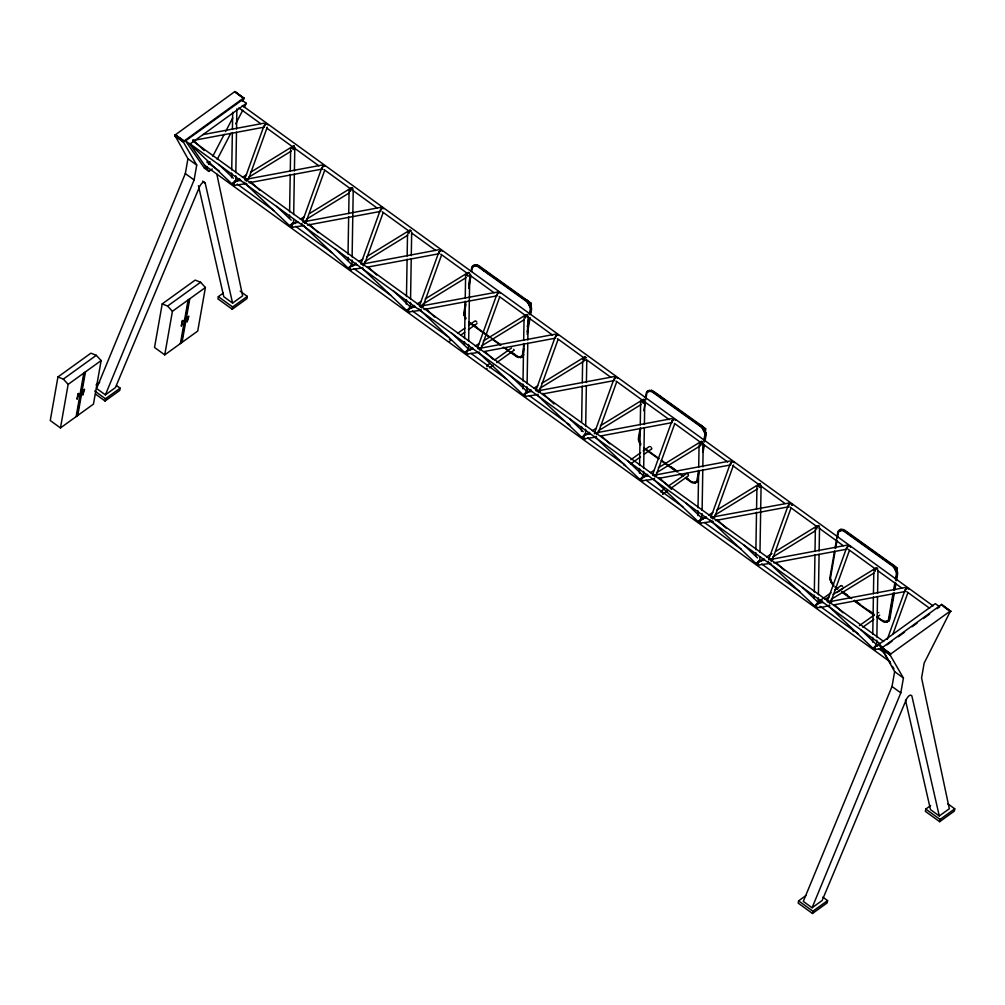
<?xml version="1.0" encoding="UTF-8"?>
<svg xmlns="http://www.w3.org/2000/svg" width="1005" height="1005" viewBox="0 0 1005 1005"><rect width="100%" height="100%" fill="white"/><g stroke="black" fill="none" stroke-linecap="round" stroke-linejoin="round"><path stroke-width="1.5" d="M231.602 177.747L231.678 173.074M231.728 169.958L232.356 132.572M232.406 129.457L232.683 112.321M235.66 182.031L235.76 175.8M235.823 172.684L236.489 132.183M236.539 129.067L236.879 108.816M289.49 218.098L289.541 214.982M289.591 211.867L290.219 174.493M290.269 171.378L290.633 149.569M293.523 223.939L293.598 219.266M293.686 214.593L294.352 174.104M294.402 170.988L294.792 147.622M347.931 260.433L347.981 257.318M348.032 254.202L348.66 216.816M348.71 213.701L349.099 190.347L352.943 188.4M351.964 266.275L352.064 260.044M352.114 256.928L353.232 189.945M406.347 304.327L406.422 299.653M406.472 296.538L407.1 259.152M407.151 256.036L407.515 234.228M410.404 308.61L410.505 302.379M410.555 299.264L411.233 258.762M411.284 255.647L411.673 232.281M464.461 344.853L464.524 341.738M464.574 338.622L465.189 301.236M465.24 298.121L465.629 274.754L469.486 272.82M468.506 350.695L468.606 344.464M468.657 341.348L469.775 274.365M522.876 388.747L522.952 384.073M523.015 380.958L523.63 343.572M523.68 340.456L524.045 318.648M526.947 393.03L527.047 386.799M527.097 383.684L527.776 343.182M527.826 340.067L528.215 316.701M581.468 431.183L581.556 426.509M581.631 421.836L582.222 386.02M582.272 382.905L582.636 361.097M585.563 433.909L585.639 429.236M585.689 426.12L586.367 385.631M586.418 382.516L586.782 360.707M639.456 473.192L639.532 468.518M639.582 465.403L640.21 428.017M640.26 424.901L640.65 401.535L644.72 399.55M643.514 477.476L643.627 471.245M643.677 468.129L644.343 427.627M644.393 424.512L644.783 401.146M697.897 515.527L697.973 510.854M698.023 507.739L698.651 470.353M698.701 467.237L699.065 445.429M701.955 519.799L702.055 513.568M702.118 510.452L702.784 469.963M702.834 466.848L703.224 443.481M755.785 555.878L755.835 552.763M755.886 549.647L756.514 512.261M756.564 509.146L756.953 485.779L760.458 483.945M759.818 561.72L759.893 557.046M759.981 552.373L761.087 485.39M814.226 598.214L814.276 595.098M814.326 591.983L814.955 554.597M815.005 551.481L815.394 528.115L819.464 526.143M818.258 604.055L818.359 597.824M818.422 594.709L819.088 554.207M819.138 551.092L819.527 527.726M872.642 642.107L872.717 637.434M872.767 634.318L873.395 596.932M873.446 593.817L873.81 572.008M876.699 646.378L876.8 640.147M876.863 637.044L877.528 596.543M877.579 593.427L877.968 570.061M792.015 505.214L791.965 504.397M265.508 123.226L264.315 126.831M305.646 221.728L305.897 221M381.812 207.47L380.669 210.736M440.253 249.805L439.198 252.619M498.342 291.89L422.163 305.834L420.969 307.178M556.783 334.225L555.74 337.039M597.209 432.916L597.447 432.188M655.75 474.548L655.499 476.043M673.363 418.67L672.307 421.484M789.666 502.915L788.523 506.181M829.188 605.45L829.891 605.412M829.916 601.631L830.62 601.053L830.243 602.636M848.107 545.25L847.052 548.064M187.935 158.727L185.322 173.589L96.593 388.495L105.387 394.865L194.103 179.958L196.729 165.096L187.935 158.727L174.77 135.248L234.793 91.606L243.851 98.653L242.431 101.43M894.638 671.642L892.013 686.503L803.297 901.41L812.078 907.779L900.807 692.872L903.42 678.011L894.638 671.642L881.473 648.162L941.672 604.457L941.76 605.198M905.492 700.146L930.492 809.628L939.286 815.985L949.323 808.749L921.572 677.885L924.185 663.024L950.604 610.839L890.493 654.155L890.166 655.134L903.42 678.011M243.851 98.653L243.763 97.9L183.789 141.228L183.475 142.22L196.729 165.096M950.68 611.203L941.585 604.482M323.321 165.486L323.346 164.833L322.228 168.4M539.17 391.272L539.195 390.606L613.841 376.636M614.193 380.279L615.361 376.36M730.61 464.611L731.816 460.78M465.792 301.739L463.933 312.454A8.254 4.849 54.4 0 0 464.009 315.005L465.529 318.786M468.707 284.905L470.566 274.189M471.106 271.136L471.634 268.071A8.254 4.849 54.4 0 1 472.488 266.187L476.357 265.421A8.254 4.849 54.4 0 1 478.782 266.652L525.628 300.231A8.254 4.849 54.4 0 1 527.901 302.354L530.678 307.882A8.254 4.849 54.4 0 1 530.753 310.445L530.1 314.138M465.943 304.301L464.486 312.844A7.512 4.409 54.4 0 0 464.775 316.022L465.943 318.61M468.732 288.36L470.868 276.124M471.659 271.526L472.187 268.473A7.512 4.409 54.4 0 1 473.393 266.363L475.78 265.898A7.512 4.409 54.4 0 1 478.682 267.179L525.54 300.759A7.512 4.409 54.4 0 1 528.203 303.472L529.911 306.864A7.512 4.409 54.4 0 1 530.2 310.043L529.409 314.628M524.095 345.243L522.5 354.426A7.512 4.409 54.4 0 1 521.293 356.524L518.907 357.001A7.512 4.409 54.4 0 1 516.005 355.707L510.929 352.077M527.273 326.876L528.869 317.693M530.766 306.387L531.293 303.322L479.473 266.162A8.254 4.849 54.4 0 0 477.048 264.918L473.179 265.684A8.254 4.849 54.4 0 0 472.325 267.581M524.12 348.697L523.052 354.815A8.254 4.849 54.4 0 1 522.198 356.712L518.329 357.479A8.254 4.849 54.4 0 1 515.904 356.235L503.241 347.165M527.035 331.864L529.434 318.095M527.198 334.426L530.125 317.593M530.653 314.54L531.457 309.942A8.254 4.849 54.4 0 0 531.369 307.392L528.592 301.864A8.254 4.849 54.4 0 0 526.318 299.741M640.072 428.72L638.477 437.904A8.254 4.849 54.4 0 0 638.552 440.454L640.662 445.127M645.386 398.106L646.177 393.52A8.254 4.849 54.4 0 1 647.032 391.636L650.901 390.87A8.254 4.849 54.4 0 1 653.325 392.101L700.184 425.68A8.254 4.849 54.4 0 1 702.445 427.803L705.221 433.331A8.254 4.849 54.4 0 1 705.309 435.894M640.763 428.218L639.029 438.306A7.512 4.409 54.4 0 0 639.318 441.471L640.537 444.135M643.816 410.756L645.147 403.106M645.675 400.04L646.73 393.922A7.512 4.409 54.4 0 1 647.936 391.812L649.707 390.857M698.638 470.692L697.043 479.875A7.512 4.409 54.4 0 1 695.837 481.973L693.463 482.45A7.512 4.409 54.4 0 1 690.548 481.156L685.485 477.526M703.952 440.077L704.744 435.492A7.512 4.409 54.4 0 0 704.455 432.313L702.746 428.921A7.512 4.409 54.4 0 0 700.083 426.208L653.237 392.628A7.512 4.409 54.4 0 0 650.323 391.347L648.451 391.535M705.045 433.356L705.837 428.771L654.016 391.611A8.254 4.849 54.4 0 0 651.592 390.367L647.723 391.133A8.254 4.849 54.4 0 0 647.057 392.302M698.927 472.614L697.596 480.264A8.254 4.849 54.4 0 1 696.741 482.161L692.885 482.928A8.254 4.849 54.4 0 1 690.46 481.684L685.385 478.053M702.91 449.662L703.714 445.077M704.241 442.012L705.435 435.002M703.073 452.225L704.405 444.574M704.932 441.522L706 435.391A8.254 4.849 54.4 0 0 705.912 432.841L703.136 427.313A8.254 4.849 54.4 0 0 700.874 425.19M834.527 551.079L830.004 577.096A8.254 4.849 54.4 0 0 830.092 579.646L832.869 585.174A8.254 4.849 54.4 0 0 833.585 585.965M835.055 548.014L837.718 532.713A8.254 4.849 54.4 0 1 838.572 530.816L842.429 530.062A7.512 4.409 54.4 0 1 843.258 530.2M835.08 551.469L830.57 577.486A7.512 4.409 54.4 0 0 830.859 580.664L832.555 584.068A7.512 4.409 54.4 0 0 833.811 585.551M835.62 548.416L836.939 540.765M837.479 537.7L838.27 533.115A7.512 4.409 54.4 0 1 839.477 531.004L841.851 530.539A7.512 4.409 54.4 0 1 844.765 531.821L891.623 565.4A7.512 4.409 54.4 0 1 894.287 568.101L895.995 571.506A7.512 4.409 54.4 0 1 896.284 574.684L895.48 579.269M893.093 593.051L888.571 619.055A7.512 4.409 54.4 0 1 887.365 621.165L884.99 621.643A7.512 4.409 54.4 0 1 882.076 620.349L877.013 616.718M893.621 589.985L894.952 582.335M896.849 571.016L897.377 567.963L845.544 530.803A8.254 4.849 54.4 0 0 843.12 529.56L840.921 529.396L838.685 530.715M893.646 593.44L889.136 619.457A8.254 4.849 54.4 0 1 888.282 621.354L884.413 622.12A8.254 4.849 54.4 0 1 881.988 620.876L876.925 617.246M894.186 590.387L895.505 582.737M895.907 580.312L896.837 575.086A8.254 4.849 54.4 0 0 896.762 572.523L893.985 566.996A8.254 4.849 54.4 0 0 891.711 564.873L844.853 531.293A8.254 4.849 54.4 0 0 842.429 530.062L841.248 530.05M894.337 592.95L889.827 618.967A8.254 4.849 54.4 0 1 888.973 620.851L885.103 621.618M894.877 589.885L895.932 583.767M896.473 580.702L897.528 574.584A8.254 4.849 54.4 0 0 897.452 572.033L894.676 566.506A8.254 4.849 54.4 0 0 892.402 564.383M57.938 376.963L50.25 420.53L60.463 427.929L93.452 404.123L101.128 360.556L96.292 355.318L90.915 353.17L57.938 376.963L63.315 379.111L68.152 384.362L60.463 427.929M76.129 416.623L83.817 373.056M76.958 416.032L84.634 372.466M77.774 415.429L85.463 371.863M95.538 394.111L105.06 401.02L105.462 398.759L120.148 388.156L116.567 385.568M120.148 388.156L119.746 390.417L105.06 401.02M162.207 303.899L154.531 347.466L164.745 354.866L197.721 331.06L205.409 287.493L200.573 282.254L195.196 280.094L162.207 303.899L167.596 306.048L172.42 311.299L164.745 354.866M180.41 343.559L188.098 299.993M181.239 342.969L188.915 299.402M182.056 342.366L189.744 298.799M223.248 293.096L218.349 296.638L217.947 298.887L232.243 309.239L246.929 298.648L247.318 296.387L240.182 291.211M232.243 309.239L232.632 306.977L247.318 296.387M805.935 895.556L798.598 900.857L798.196 903.118L812.492 913.47L827.178 902.867L827.567 900.606L822.806 897.151M812.492 913.47L812.882 911.208L827.567 900.606M930.668 805.545L925.781 809.075L925.379 811.337L939.662 821.688L954.348 811.098L954.75 808.837L947.602 803.661M939.662 821.688L940.064 819.427L954.75 808.837M513.944 350.205L513.831 349.3M651.705 448.783L651.592 447.878M662.885 493.958L662.295 492.362A2.098 1.231 54.4 0 0 661.315 491.659L660.737 491.583M363.948 264.855L364.338 263.335M480.491 349.275L480.604 348.17L555.25 334.2M497.211 295.156L498.329 291.576M771.802 560.3L771.928 559.195L846.562 545.225M905.492 590.4L906.56 587.36M246.426 181.139L247.192 179.078L321.826 165.109M304.867 223.474L305.633 221.414L381.787 207.156M363.295 265.81L363.998 263.8L364.878 263.725M421.397 307.894L422.163 305.834M479.837 350.23L480.604 348.17M538.429 392.666L539.082 390.405M596.417 434.675L597.184 432.615L671.817 418.645M654.858 477.011L655.624 474.938L730.258 460.968M712.721 518.919L713.487 516.859L789.503 502.94M771.162 561.255L772.192 558.78M829.602 603.59L830.369 601.53L905.003 587.548M244.68 179.317L264.026 125.726A2.198 1.369 -27.5 0 1 267.518 124.381M248.436 179.355L267.255 127.22M302.543 221.226L321.889 167.647A2.198 1.369 -27.5 0 1 325.381 166.302M306.299 221.263L324.602 170.574M360.983 263.561L380.33 209.97A2.198 1.369 -27.5 0 1 383.822 208.638M364.74 263.599L383.043 212.909M419.424 305.897L438.77 252.305M423.18 305.935L441.484 255.245M477.526 347.981L496.859 294.39A2.198 1.369 -27.5 0 1 500.364 293.045M481.282 348.019L499.573 297.329M535.966 390.317L555.3 336.725A2.198 1.369 -27.5 0 1 558.805 335.381M539.723 390.355L558.014 339.665M594.558 432.753L613.892 379.174A2.198 1.369 -27.5 0 1 616.04 377.666A2.198 1.369 -27.5 0 1 617.799 378.408M598.314 432.791L616.605 382.101M652.534 474.762L671.88 421.17M656.303 474.8L674.594 424.11M710.975 517.085L730.321 463.506A2.198 1.369 -27.5 0 1 732.469 461.999A2.198 1.369 -27.5 0 1 734.228 462.74M714.731 517.135L733.549 464.988M768.838 559.006L788.184 505.415A2.198 1.369 -27.5 0 1 790.596 503.869A2.198 1.369 -27.5 0 1 792.091 505.05M772.594 559.044L790.897 508.354M827.278 601.342L846.625 547.75A2.198 1.369 -27.5 0 1 849.037 546.205A2.198 1.369 -27.5 0 1 850.532 547.373M831.034 601.379L849.338 550.69M887.289 639.331L905.065 590.086M893.144 633.577L907.779 593.025M294.955 148.2L294.025 149.393M469.699 274.78L468.77 275.973M525.05 393.935L524.635 395.882L526.08 396.787M644.833 401.636L643.514 403.03M761.25 485.968L760.32 487.161M208.575 164.405L209.995 161.679M212.834 156.202L224.203 134.331M225.623 131.592L232.733 117.912M217.231 159.393L230.735 133.401M235.698 123.841L242.808 110.161M244.228 107.422L246.363 103.327L241.966 100.136L185.498 140.888L204.48 168.212L208.877 171.403L212.256 168.953M829.389 605.5C816.738 608.98 813.359 607.912 817.48 602.975M407.54 232.67L411.384 230.735M524.07 317.09L527.927 315.143M699.091 443.871L702.935 441.924M873.835 570.451L877.679 568.503M235.22 180.649L232.205 183.865M293.083 222.557L289.453 225.924L292.417 224.203M348.509 268.109L351.901 264.629L335.067 248.65M393.508 290.985L410.341 306.965L406.95 310.445M451.597 333.07L468.431 349.049L465.051 352.529M510.038 375.393L526.871 391.372L523.492 394.865M584.357 434.788L585.463 433.821L582.083 437.301M640.059 479.31L643.464 475.88L627.736 460.906M698.5 521.645L701.905 518.203L686.176 503.241M759.378 560.338L756.363 563.554M823.221 602.46L818.208 603.151L814.804 605.889M860.921 629.821L876.636 644.733L873.245 648.225M671.29 488.041L688.362 475.842L688.375 474.749M585.99 359.664L585.312 360.393M702.57 444.11L701.879 444.838M247.13 179.129L245.986 180.423M305.57 221.464L304.427 222.758M438.708 249.78L364.074 263.75L363.308 264.616M597.209 432.703L596.417 433.482M655.649 475.026L654.858 475.805M713.437 516.909L712.281 518.203M830.394 601.606L829.602 602.397M479.85 349.036L480.867 347.692M538.441 391.473L539.195 390.606M771.162 560.061L771.928 559.195M246.087 180.498L247.632 179.493A2.198 1.369 -27.5 0 0 244.805 179.97M303.95 222.419L306.789 221.603M362.39 264.755L363.936 263.737M420.831 307.078L422.376 306.073M478.933 349.162L481.42 348.145M537.374 391.498L539.421 390.405L540.527 391.46M653.941 475.943L656.78 475.126M712.382 518.279L713.927 517.261M770.245 560.187L773.084 559.37M828.685 602.523L830.733 601.43L831.751 602.045M351.185 265.194L351.901 264.629M409.625 307.53L410.354 307.015M467.727 349.614L468.443 349.099M526.168 391.95L526.871 391.372M642.735 476.395L643.464 475.88M701.176 518.731L701.905 518.203M875.92 645.31L876.649 644.783M294.076 145.75L292.216 147.722L293.246 149.657M292.317 224.128L291.174 226.339L292.656 227.695M352.303 187.721L350.469 188.651L350.443 191.314M410.379 229.994L408.671 231.464L408.884 233.65M468.82 272.33L466.961 274.302L467.627 276.174M467.287 350.883L466.157 353.082L467.639 354.451M527.273 314.477L525.452 315.407L525.427 318.07M525.364 393.52L531.08 389.927M585.35 356.75L583.654 358.207L583.855 360.406M585.425 438.72L583.377 438.733L583.955 435.969L581.681 437.414M643.552 399.261L642.032 401.661L643.125 403.106M647.66 474.373C645.826 474.084 638.037 479.9 642.647 481.232M701.93 441.195L700.221 442.652L700.435 444.851M759.981 483.593L758.448 485.993L759.541 487.438M758.612 561.908L757.469 564.107L758.561 565.551M818.598 525.502L816.776 526.432L816.738 529.095M817.052 604.244L815.909 606.442L817.002 607.874M877.038 567.838L875.204 568.767L875.179 571.43M582.724 359.438L586.518 357.592M185.498 140.888L189.895 144.067L246.363 103.327M204.48 168.212L206.741 166.591M63.315 379.111L96.292 355.318M167.596 306.048L200.573 282.254M68.152 384.362L101.128 360.556M172.42 311.299L205.409 287.493M96.065 384.877L99.734 382.227M105.387 394.865L115.424 387.616L199.405 187.106C200.033 185.222 203.387 180.247 205.146 182.948L232.582 303.07L242.632 295.834L216.816 174.091M890.769 663.74L878.822 644.381L935.291 603.641L939.688 606.819L937.175 608.641M886.988 644.858L892 641.228M898.282 636.705L904.55 632.183M912.075 626.743L917.1 623.125M923.369 618.59L929.638 614.068M812.078 907.779L822.128 900.53L906.095 700.02C906.724 698.136 910.09 693.161 911.849 695.862L939.286 815.985M472.601 266.074L473.305 265.584M473.996 265.295L474.687 264.805M474.31 265.232L475.001 264.742M475.164 265.848L476.471 265.395A7.512 4.409 54.4 0 1 477.903 265.835M476.156 265.37L476.847 264.88M464.071 315.243L464.699 314.515A8.254 4.849 54.4 0 1 464.624 311.952M464.913 317.63L465.604 317.128L465.127 318.07M457.564 333.371L464.951 328.095M468.644 325.457L474.8 321.06M461.031 334.954L464.725 332.316M468.418 329.678L477.036 323.522M528.077 302.58L528.768 302.078M528.693 304.214L529.384 303.711M528.781 305.131L531.293 303.322M529.56 304.829L530.251 304.327M529.773 305.269L530.464 304.766M530.615 307.643L531.306 307.153M487.199 365.355L489.636 363.622M494.51 360.129L511.583 347.931M489.435 367.83L493.091 365.204M496.746 362.591L513.806 350.393M520.829 356.788L521.52 356.285L520.904 356.486M520.376 357.654L522.889 356.21A8.254 4.849 54.4 0 0 523.743 354.325M520.691 357.592L521.381 357.102M522.085 356.813L522.776 356.323M647.157 391.523L647.848 391.033M648.539 390.744L649.544 390.191M650.7 390.819L651.391 390.329M639.456 443.079L640.147 442.577M639.683 443.519L640.373 443.017M630.889 459.7L640.725 452.665M643.187 450.906L649.343 446.509M630.65 463.921L640.499 456.886M644.192 454.247L651.579 448.971M702.621 428.03L703.312 427.527M703.236 429.663L703.94 429.16L704.844 430.957M704.103 430.278L704.794 429.776M704.317 430.718L705.008 430.215M705.158 433.092L705.849 432.602M660.524 491.684L664.179 489.071M669.066 485.578L686.918 473.355M662.76 494.146L667.634 490.666M695.372 482.237L696.063 481.734M694.932 483.104L695.623 482.614M695.234 483.041L695.925 482.551M696.628 482.262L697.319 481.772M840.08 529.937L840.77 529.434M840.381 529.874L841.072 529.384M842.228 530.012L842.931 529.509M830.155 579.885L830.846 579.395M830.997 582.259L831.349 581.041M831.21 582.712L831.901 582.209M832.693 584.96L833.56 584.684M817.492 602.41L831.034 592.736M834.728 590.098L840.884 585.689M836.951 592.561L843.107 588.164M894.149 567.209L894.839 566.72M894.777 568.855L894.978 567.611A7.512 4.409 54.4 0 0 892.314 564.911M895.631 569.471L896.322 568.968M895.857 569.91L896.548 569.408M895.719 570.714L895.983 569.282M896.699 572.285L897.39 571.782M859.376 625.638L874.011 615.186M862.818 627.233L873.797 619.394M877.453 616.781L879.689 615.135M884.614 622.158L885.305 621.668M886.46 622.296L887.151 621.806M886.774 622.233L887.465 621.743M888.156 621.454L888.847 620.964M596.442 433.494L597.51 432.929A2.198 1.369 -27.5 0 0 594.294 433.796M239.806 178.928C237.971 178.639 230.183 184.455 234.793 185.787M242.481 177.282L246.489 174.807M250.496 172.345L293.297 146.014M248.562 177.357L291.349 151.039M293.648 223.311L296.324 221.665M300.332 219.191L304.352 216.728M309.703 213.437L351.16 187.935M306.425 219.278L349.212 192.947M352.089 265.634L356.109 263.172M358.772 261.526L362.792 259.064M366.8 256.589L409.6 230.271M364.865 261.602L407.653 235.283M414.537 305.507C412.703 305.219 404.927 311.035 409.538 312.367M417.213 303.862L421.233 301.387M425.241 298.925L468.041 272.594M421.962 304.766L466.094 277.619M468.632 350.054L472.639 347.592M475.315 345.946L479.322 343.471M483.342 341.009L526.13 314.678M481.408 346.022L524.195 319.703M533.755 388.282L537.763 385.807M541.783 383.345L584.571 357.014M539.836 388.357L583.968 361.21M584.32 435.655L589.671 432.364M592.347 430.718L596.354 428.256M600.374 425.781L643.162 399.462M598.44 430.806L641.228 404.475M650.336 472.727L654.343 470.252M658.35 467.79L701.151 441.459M656.416 472.802L700.548 445.655M700.749 519.987L706.1 516.696M708.776 515.05L712.784 512.588M716.791 510.113L759.592 483.794M714.856 515.138L757.644 488.807M759.943 561.079L763.963 558.617M766.639 556.971L771.978 553.68M775.998 551.205L817.454 525.703M772.719 557.046L815.507 530.728M818.384 603.415L822.404 600.952M825.08 599.307L829.087 596.832M833.095 594.37L875.895 568.039M831.16 599.382L873.948 573.064M419.072 309L464.951 352.755M525.728 393.219L526.507 392.942M642.308 477.651L643.087 477.388M234.554 182.294L231.803 183.978M409.299 308.874L406.548 310.558M467.4 350.959L464.649 352.642M758.725 561.983L755.659 563.667L756.313 563.566M817.153 604.319L814.402 606.002M294.163 146.165L290.659 148.011L291.752 147.748M466.735 274.491L465.629 274.754M641.743 401.271L640.738 401.573M758.046 485.516L756.953 485.779M526.633 393.03L523.09 394.965M643.2 477.476L639.67 479.41M203.035 134.607L263.963 123.2M192.746 140.549L264.328 127.145M249.089 182.747L322.19 169.066M307.53 225.082L380.631 211.389M367.491 267.129L439.072 253.725M424.06 309.502L497.174 295.809M484.021 351.549L555.614 338.145M542.612 393.985L614.206 380.594M600.601 435.994L672.194 422.59M659.041 478.317L730.635 464.926M715.384 520.527L788.498 506.834M773.825 562.85L846.926 549.17M833.786 604.897L905.367 591.505M351.097 270.031C346.888 269.315 353.383 264.051 348.107 268.222M701.088 523.555L699.656 522.663L700.385 520.301L698.111 521.746M872.842 648.326L875.091 646.856L874.4 649.243L875.443 650.21M240.622 180.435L235.082 181.352L233.223 184.719L234.228 185.335L246.765 183.614M298.485 222.344L292.932 223.261L291.086 226.64L292.091 227.243L304.126 225.61M356.926 264.679L351.373 265.596L349.526 268.976L350.531 269.579L362.893 267.895M415.367 307.015L409.814 307.932L407.967 311.299L408.972 311.914L421.51 310.193M473.468 349.099L467.915 350.016L466.056 353.396L467.074 353.999L479.599 352.278M531.909 391.435L526.356 392.352L524.497 395.719L525.514 396.334L538.039 394.613M590.5 433.871L584.948 434.788L583.088 438.167L584.106 438.77L596.631 437.049M648.476 475.88L642.936 476.797L641.077 480.164L642.095 480.779L654.619 479.058M706.917 518.216C704.618 517.412 697.508 519.673 700.083 523.04M700.535 523.115L713.06 521.381M764.78 560.124L759.24 561.041L757.381 564.421L758.398 565.024L770.923 563.303M882.792 648.665L874.488 649.418L875.104 646.504L877.943 645.687M695.096 482.664L697.432 481.659A8.254 4.849 54.4 0 0 698.287 479.774M623.703 464.888L624.293 464.951A2.098 1.231 54.4 0 1 625.273 465.667L625.537 466.006M841.085 585.588L841.675 585.664A2.098 1.231 54.4 0 1 842.655 586.38M236.112 181.051L236.904 181.327M246.263 183.689L245.471 183.413M293.975 222.972L294.993 223.575M352.416 265.295L353.433 265.91M410.857 307.631L411.648 307.907M420.995 310.269L420.216 309.992M468.958 349.715L469.976 350.33M527.399 392.05L528.178 392.327M537.537 394.689L536.758 394.412M596.128 437.137L595.111 436.522M643.966 476.496L644.758 476.772M654.117 479.134L653.325 478.857M702.407 518.831L703.199 519.095M712.558 521.469L711.766 521.193M760.27 560.74L761.288 561.355M818.711 603.075L819.502 603.352M828.861 605.714L828.07 605.437M449.436 339.426L449.75 339.502A2.098 1.231 54.4 0 1 450.73 340.218L450.994 340.557M481.91 268.511L479.372 266.689A7.512 4.409 54.4 0 0 478.644 266.212M484.448 270.32L492.035 275.759M494.573 277.581L505.967 285.747M508.505 287.556L521.168 296.638M523.693 298.447L526.231 300.269A7.512 4.409 54.4 0 1 528.894 302.97L529.911 304.641M655.185 393.043L691.917 419.361M694.442 421.183L700.774 425.718A7.512 4.409 54.4 0 1 703.437 428.419M851.788 535.866L845.456 531.331A7.512 4.409 54.4 0 0 843.986 530.477M854.325 537.688L875.845 553.114M878.383 554.923L891.046 563.993M473.543 324.891L477.35 327.605M512.801 353.019L516.595 355.745M469.147 322.128L500.804 344.816M504.598 347.542L508.404 350.255M670.888 466.672L675.95 470.302M686.076 477.563L688.613 479.372M643.69 447.577L658.891 458.468M661.416 460.29L677.885 472.086M680.41 473.895L682.948 475.717M469.059 322.655L489.322 337.178M491.847 338.986L500.716 345.343M643.602 448.104L658.79 458.996M661.328 460.818L676.528 471.697M679.053 473.518L682.86 476.244M843.421 592.247L847.228 594.973M854.815 600.412L859.891 604.043M868.747 610.399L873.822 614.03M835.23 586.769L837.755 588.591M841.562 591.304L851.687 598.565M854.225 600.387L873.219 613.992M835.13 587.297L837.668 589.118M841.461 591.832L850.331 598.189M854.124 600.915L874.388 615.424M234.894 91.555L244.001 98.176M234.793 91.606L243.989 98.289M235.17 92.033L243.913 98.528M941.497 604.52L950.655 611.316M943.079 605.977L950.604 611.442M944.273 607.02L950.554 611.568M242.318 105.538L933.042 605.889M238.863 107.874L260.458 123.514M266.802 128.112L318.861 165.825M323.937 169.506L377.264 208.136M382.352 211.816L409.01 231.125M411.548 232.972L435.68 250.446M440.755 254.127L467.413 273.435M469.963 275.27L494.083 292.757M499.158 296.425L552.486 335.054M557.574 338.735L584.232 358.056M586.769 359.891L610.902 377.365M615.977 381.046L669.305 419.675M674.38 423.356L727.708 461.986M732.783 465.667L758.185 484.058M760.722 485.905L784.842 503.379M789.93 507.06L816.588 526.369M819.125 528.203L843.258 545.69M848.333 549.358L875.003 568.679M877.541 570.513L901.661 587.988M906.736 591.669L929.6 608.226M192.985 141.14L883.709 641.491M189.543 143.476L880.267 643.828M175.197 134.632L184.091 140.901M175.096 134.745L183.89 141.115M878.822 644.381L883.219 647.572M175.008 134.871L183.701 141.353M174.832 135.122L183.626 141.491M174.77 135.248L183.563 141.617M881.9 647.547L890.782 653.815M174.719 135.374L183.475 141.868M881.8 647.66L890.581 654.029M174.656 135.6L183.475 142.22M881.699 647.785L890.405 654.28L881.536 648.037M881.473 648.162L890.204 654.657M881.372 648.413L890.141 654.883M881.347 648.614L890.166 655.134M206.791 162.006L219.479 171.202M237.268 184.078L274.089 210.761M295.671 226.389L332.492 253.072M354.087 268.712L390.907 295.382M412.49 311.022L449.323 337.693M470.905 353.333L506.457 379.086M529.321 395.643L564.873 421.397M567.41 423.231L569.948 425.077M587.724 437.954L624.557 464.624M646.14 480.264L682.96 506.935M704.555 522.575L741.376 549.258M761.69 563.968L799.792 591.568M820.105 606.279L858.195 633.879M878.508 648.589L883.596 652.27M204.618 165.26L890.304 661.968M202.633 181.139L205.146 182.948M185.322 173.589L194.103 179.958M892.013 686.503L900.807 692.872M232.582 303.07L223.788 296.714L198.437 185.711M218.349 296.638L232.632 306.977M925.781 809.075L940.064 819.427M94.746 390.995L105.462 398.759M798.598 900.857L812.882 911.208M835.105 605.312L842.969 612.774M828.258 605.827L873.157 648.451M776.677 562.988L784.528 570.438M802.48 587.485L818.196 602.397M768.699 562.436L814.716 606.116M717.105 519.585L726.087 528.102M744.039 545.15L757.506 557.938M710.259 520.1L756.275 563.78M659.242 477.664L671.591 489.385M653.514 479.247L698.412 521.871M601.932 436.409L609.784 443.858M595.073 436.924L639.971 479.536M542.826 393.332L554.044 403.985M569.76 418.909L583.227 431.685M537.097 394.915L581.983 437.539M485.352 351.964L493.204 359.413M478.506 352.479L523.391 395.091M425.793 308.56L434.763 317.078M368.81 267.544L376.674 274.993M361.963 268.059L406.862 310.671M309.251 224.14L318.233 232.67M302.405 224.655L348.421 268.335M250.81 181.805L259.793 190.334M276.626 206.314L291.211 220.158M243.964 182.32L289.98 226.012M192.947 139.896L204.178 150.549M218.763 164.393L233.348 178.249M189.468 143.602L232.117 184.091M476.835 322.077L476.571 321.738A2.098 1.231 54.4 0 0 475.591 321.022M189.895 144.067L208.877 171.403M892.365 666.315L893.96 668.903M640.248 442.803L640.763 443.733M896.372 570.149L896.686 571.003M704.869 431.032L705.146 431.823A7.512 4.409 54.4 0 1 705.485 433.494M639.482 440.906L639.821 441.848M530.301 305.507L530.602 306.374A7.512 4.409 54.4 0 1 530.816 307.216M697.571 480.026A7.512 4.409 54.4 0 1 696.955 481.094M692.772 482.124A8.254 4.849 54.4 0 1 691.955 481.709M651.717 391.008A7.512 4.409 54.4 0 1 652.446 391.284M699.794 425.492A3.505 2.06 54.4 0 1 703.01 427.351M658.803 396.108A3.505 2.06 54.4 0 1 660.071 396.309M660.762 396.711A3.505 2.06 54.4 0 1 661.428 397.277M662.006 397.967A3.505 2.06 54.4 0 1 662.483 398.746M687.596 473.77A2.098 1.231 54.4 0 1 687.897 474.071M650.474 446.647A2.098 1.231 54.4 0 1 650.813 446.886M267.795 124.645A2.198 1.369 -27.5 0 1 267.933 124.972M438.62 252.72A2.198 1.369 -27.5 0 1 440.115 251.074A2.198 1.369 -27.5 0 1 442.263 250.961M419.55 306.55A2.198 1.369 -27.5 0 1 422.665 306.249M322.153 169.028A2.198 1.369 -27.5 0 1 321.738 168.438M302.668 221.891A2.198 1.369 -27.5 0 1 304.93 221.138A2.198 1.369 -27.5 0 1 305.935 222.306M302.015 223.801A2.198 1.369 -27.5 0 1 301.877 223.474M361.109 264.227A2.198 1.369 -27.5 0 1 364.375 264.252M477.651 348.635A2.198 1.369 -27.5 0 1 480.905 348.672M536.08 390.97A2.198 1.369 -27.5 0 1 538.353 390.216A2.198 1.369 -27.5 0 1 539.346 391.385M711.1 517.751A2.198 1.369 -27.5 0 1 713.952 517.198M671.729 421.585A2.198 1.369 -27.5 0 1 673.765 419.726A2.198 1.369 -27.5 0 1 675.787 420.417M652.66 475.415A2.198 1.369 -27.5 0 1 655.926 475.453M904.915 590.5A2.198 1.369 -27.5 0 1 906.937 588.641A2.198 1.369 -27.5 0 1 908.972 589.332M788.448 506.796A2.198 1.369 -27.5 0 1 788.171 506.545M768.963 559.659A2.198 1.369 -27.5 0 1 771.224 558.918A2.198 1.369 -27.5 0 1 772.229 560.087M768.31 561.581A2.198 1.369 -27.5 0 1 768.172 561.255M827.404 601.995A2.198 1.369 -27.5 0 1 829.665 601.241A2.198 1.369 -27.5 0 1 830.67 602.41M518.228 356.675A8.254 4.849 54.4 0 1 517.412 356.26M522.763 355.154A7.512 4.409 54.4 0 1 521.984 356.034M473.305 266.74A7.512 4.409 54.4 0 1 473.657 266.262M525.854 300.03A3.505 2.06 54.4 0 1 528.454 301.902M483.744 270.873A3.505 2.06 54.4 0 1 485.528 270.86M486.219 271.262A3.505 2.06 54.4 0 1 487.463 272.518M487.94 273.297A3.505 2.06 54.4 0 1 488.254 274.101M486.772 366.209A2.098 1.231 54.4 0 1 487.111 366.373M487.086 368.559A2.098 1.231 54.4 0 1 486.747 368.307M449.725 341.612A2.098 1.231 54.4 0 1 449.411 341.311M889.262 618.565A7.512 4.409 54.4 0 1 888.835 619.796M884.299 621.316A8.254 4.849 54.4 0 1 882.679 620.374M897.025 572.687A7.512 4.409 54.4 0 1 896.975 574.182M839.389 531.381A7.512 4.409 54.4 0 1 839.74 530.904M838.409 532.21A8.254 4.849 54.4 0 1 838.585 531.494M838.874 530.866A8.254 4.849 54.4 0 1 839.263 530.326M891.938 564.672A3.505 2.06 54.4 0 1 894.538 566.544M850.934 535.288A3.505 2.06 54.4 0 1 852.303 535.891M852.956 536.469A3.505 2.06 54.4 0 1 854.011 537.939M878.458 612.548A2.098 1.231 54.4 0 1 878.797 612.711M852.856 630.851A2.098 1.231 54.4 0 1 853.835 631.555M816.16 604.319A2.098 1.231 54.4 0 1 816.5 604.558M77.963 394.01L77.033 399.236L78.779 393.42L77.963 394.01M83.729 389.852L82.812 395.078L84.558 389.249L83.729 389.852M182.244 320.947L181.315 326.173L183.061 320.356L182.244 320.947M188.01 316.776L187.093 322.015L188.84 316.186L188.01 316.776"/></g></svg>
